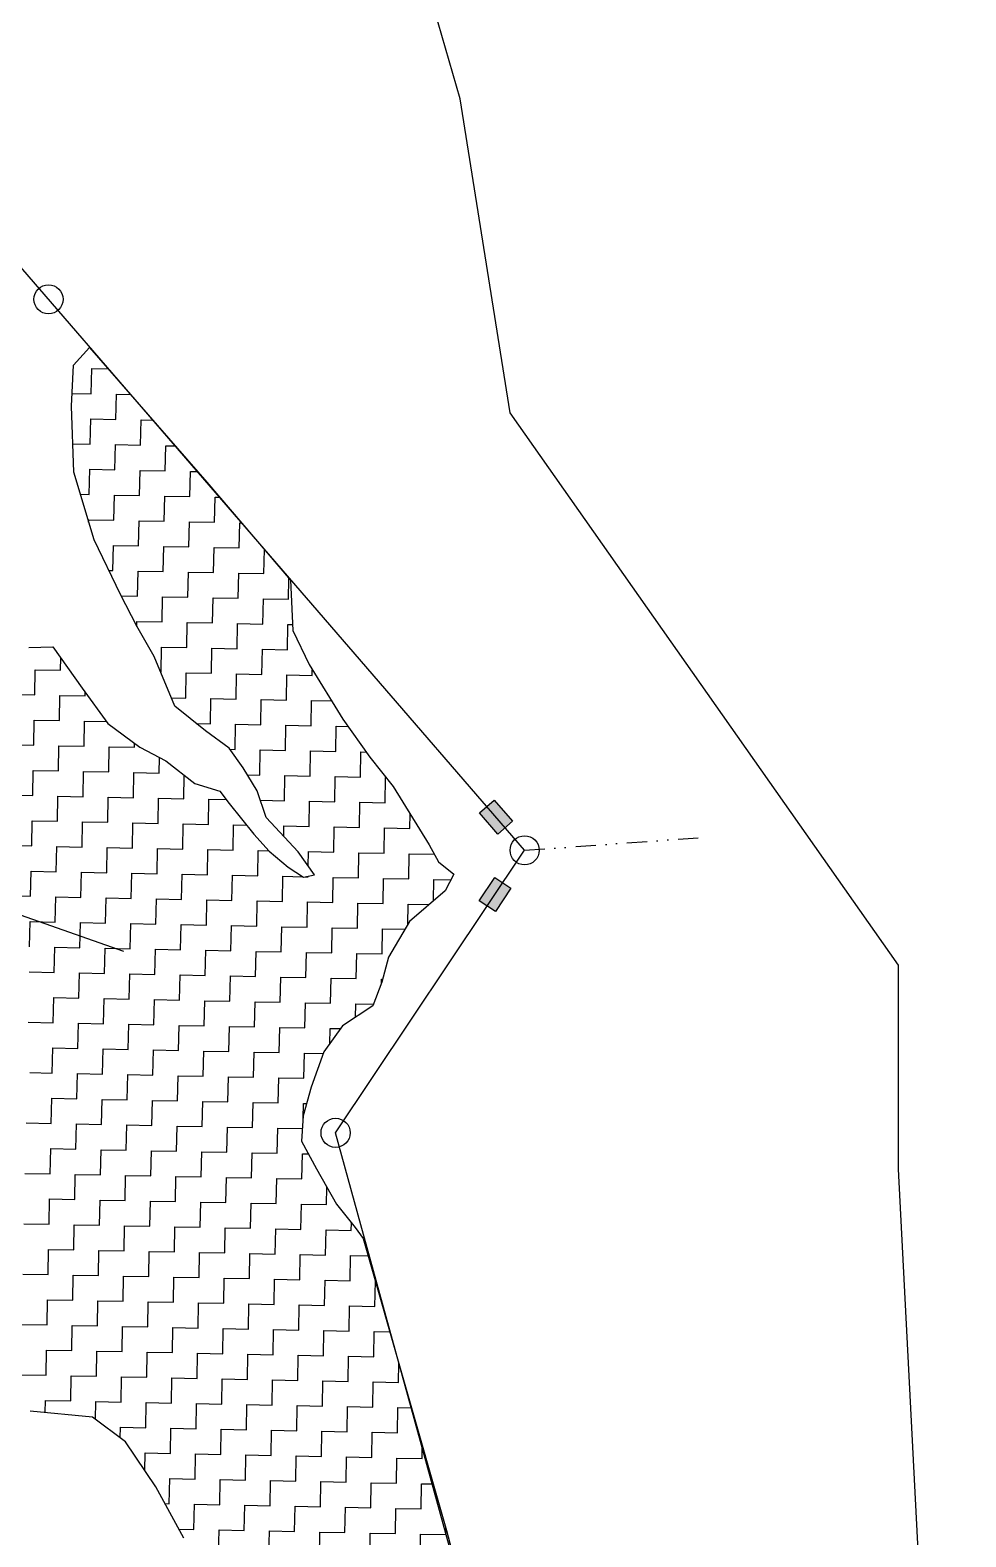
# Model space of a CAD drawing. Header units: metres. Extents: x 276691 to 279396, y 2061581 to 2064323.
# Drawn here: x 279164.4 to 279396, y 2063577.7 to 2063950.5 of the extents above; entities that cross this region are included whole.
import ezdxf

# ---------------------------------------------------------------- set-up
doc = ezdxf.new("R2010")
doc.units = ezdxf.units.M
doc.linetypes.add('DIVIDE', pattern=[1.25, 0.5, -0.25, 0, -0.25, 0, -0.25])
for name, color, linetype in [('POLY_HATCH', 12, 'Continuous'), ('V_BOUND_LINE', 7, 'Continuous'), ('V_DIVIDE_LINE', 7, 'DIVIDE'), ('VILLAGE BOUNDRY', 1, 'Continuous')]:
    doc.layers.add(name, color=color, linetype=linetype)

msp = doc.modelspace()

# ---------------------------------------------------------------- hatches: boundary and pattern name
for points in [[(279280.12, 2063751.6), (279283.75, 2063754.74), (279279.21, 2063759.99), (279275.58, 2063756.85)], [(279283.39, 2063738.19), (279279.4, 2063740.86), (279275.54, 2063735.1), (279279.53, 2063732.43)]]:
    msp.add_hatch(color=256).paths.add_polyline_path(points)

# ---------------------------------------------------------------- linework, layer by layer
msp.add_lwpolyline([(279073.37, 2063762.67), (279187.5, 2063722.65)])
for points in [[(279279.21, 2063759.99), (279283.75, 2063754.74), (279280.12, 2063751.6), (279275.58, 2063756.85)], [(279275.54, 2063735.1), (279279.4, 2063740.86), (279283.39, 2063738.19), (279279.53, 2063732.43)]]:
    msp.add_lwpolyline(points, close=True)
for centre in [(279168.93, 2063883.9), (279286.78, 2063747.57), (279239.99, 2063677.67)]:
    msp.add_circle(centre, 3.61)
at = {"layer": 'POLY_HATCH'}
for p, q in [((279175.13, 2063867.58), (279179.08, 2063871.96)), ((279179.08, 2063871.96), (279208.16, 2063838.65)), ((279174.62, 2063857.48), (279175.13, 2063867.58)), ((279175.18, 2063841.11), (279174.62, 2063857.48)), ((279180.2, 2063824.36), (279175.18, 2063841.11)), ((279208.16, 2063838.65), (279228.79, 2063814.44)), ((279186.76, 2063810.84), (279180.2, 2063824.36)), ((279228.79, 2063814.44), (279229.43, 2063801.94)), ((279190.77, 2063803.03), (279186.76, 2063810.84)), ((279195.08, 2063795.5), (279190.77, 2063803.03)), ((279229.43, 2063801.94), (279233.42, 2063793.53)), ((279164.05, 2063797.75), (279170.01, 2063797.92)), ((279170.01, 2063797.92), (279177.24, 2063787.67)), ((279200.18, 2063783.21), (279195.08, 2063795.5)), ((279233.42, 2063793.53), (279241.77, 2063779.98)), ((279177.24, 2063787.67), (279183.6, 2063778.91)), ((279207.79, 2063777.1), (279200.18, 2063783.21)), ((279241.77, 2063779.98), (279248.43, 2063770.62)), ((279183.6, 2063778.91), (279191.52, 2063773.1)), ((279213.66, 2063772.82), (279207.79, 2063777.1)), ((279191.52, 2063773.1), (279198, 2063769.7)), ((279217.13, 2063767.99), (279213.66, 2063772.82)), ((279198, 2063769.7), (279205.15, 2063764.07)), ((279248.43, 2063770.62), (279254.23, 2063763.37)), ((279220.58, 2063762.27), (279217.13, 2063767.99)), ((279205.15, 2063764.07), (279211.36, 2063762.16)), ((279211.36, 2063762.16), (279213.68, 2063759.14)), ((279222.83, 2063755.68), (279220.58, 2063762.27)), ((279254.23, 2063763.37), (279263.16, 2063748.91)), ((279213.68, 2063759.14), (279219.77, 2063751.58)), ((279230.69, 2063747.2), (279222.83, 2063755.68)), ((279219.77, 2063751.58), (279223.55, 2063747.34)), ((279223.55, 2063747.34), (279228.23, 2063743.38)), ((279234.74, 2063741.46), (279230.69, 2063747.2)), ((279263.16, 2063748.91), (279265.45, 2063744.7)), ((279228.23, 2063743.38), (279232.05, 2063740.92)), ((279265.45, 2063744.7), (279269.26, 2063741.65)), ((279232.05, 2063740.92), (279234.74, 2063741.46)), ((279269.26, 2063741.65), (279267.09, 2063737.53)), ((279267.09, 2063737.53), (279258.31, 2063729.98)), ((279258.31, 2063729.98), (279253.07, 2063721.16)), ((279253.07, 2063721.16), (279251.46, 2063714.95)), ((279251.46, 2063714.95), (279249.25, 2063709.05)), ((279249.25, 2063709.05), (279241.71, 2063704.15)), ((279241.71, 2063704.15), (279237.12, 2063697.7)), ((279237.12, 2063697.7), (279233.93, 2063688.97)), ((279233.93, 2063688.97), (279232, 2063681.87)), ((279232, 2063681.87), (279231.57, 2063675.64)), ((279231.57, 2063675.64), (279235.3, 2063668.72)), ((279235.3, 2063668.72), (279240.18, 2063660)), ((279240.18, 2063660), (279244.82, 2063654.25)), ((279244.82, 2063654.25), (279246.85, 2063651.54)), ((279246.85, 2063651.54), (279267.44, 2063579.27)), ((279179.82, 2063607.31), (279164.38, 2063608.81)), ((279188.03, 2063601.19), (279179.82, 2063607.31)), ((279195.53, 2063590.04), (279188.03, 2063601.19)), ((279202.42, 2063577.41), (279195.53, 2063590.04)), ((279267.44, 2063579.27), (279288.72, 2063499.74))]:
    msp.add_line(p, q, dxfattribs=at)
at = {"layer": 'POLY_HATCH', "linetype": 'Continuous'}
for p, q in [((279179.52, 2063860.53), (279179.64, 2063866.76)), ((279179.64, 2063866.76), (279183.7, 2063866.67)), ((279174.78, 2063860.62), (279179.52, 2063860.53)), ((279185.62, 2063854.17), (279185.75, 2063860.4)), ((279185.75, 2063860.4), (279189.24, 2063860.33)), ((279179.26, 2063848.07), (279179.39, 2063854.3)), ((279179.39, 2063854.3), (279185.62, 2063854.17)), ((279191.72, 2063847.81), (279191.85, 2063854.04)), ((279191.85, 2063854.04), (279194.78, 2063853.98)), ((279174.94, 2063848.15), (279179.26, 2063848.07)), ((279185.37, 2063841.71), (279185.49, 2063847.94)), ((279185.49, 2063847.94), (279191.72, 2063847.81)), ((279197.83, 2063841.45), (279197.95, 2063847.68)), ((279197.95, 2063847.68), (279200.32, 2063847.64)), ((279179.01, 2063835.61), (279179.14, 2063841.84)), ((279179.14, 2063841.84), (279185.37, 2063841.71)), ((279191.47, 2063835.35), (279191.6, 2063841.58)), ((279191.6, 2063841.58), (279197.83, 2063841.45)), ((279203.93, 2063835.1), (279204.06, 2063841.33)), ((279204.06, 2063841.33), (279205.86, 2063841.29)), ((279176.82, 2063835.65), (279179.01, 2063835.61)), ((279185.11, 2063829.25), (279185.24, 2063835.48)), ((279185.24, 2063835.48), (279191.47, 2063835.35)), ((279197.57, 2063828.99), (279197.7, 2063835.22)), ((279197.7, 2063835.22), (279203.93, 2063835.1)), ((279210.03, 2063828.74), (279210.16, 2063834.97)), ((279210.16, 2063834.97), (279211.32, 2063834.95)), ((279178.87, 2063828.79), (279178.88, 2063829.37)), ((279178.88, 2063829.37), (279185.11, 2063829.25)), ((279191.21, 2063822.89), (279191.34, 2063829.12)), ((279191.34, 2063829.12), (279197.57, 2063828.99)), ((279203.67, 2063822.64), (279203.8, 2063828.87)), ((279203.8, 2063828.87), (279210.03, 2063828.74)), ((279216.14, 2063822.38), (279216.26, 2063828.61)), ((279216.26, 2063828.61), (279216.72, 2063828.6)), ((279184.86, 2063816.79), (279184.98, 2063823.02)), ((279184.98, 2063823.02), (279191.21, 2063822.89)), ((279197.32, 2063816.53), (279197.44, 2063822.76)), ((279197.44, 2063822.76), (279203.67, 2063822.64)), ((279209.78, 2063816.28), (279209.91, 2063822.51)), ((279209.91, 2063822.51), (279216.14, 2063822.38)), ((279222.24, 2063816.02), (279222.36, 2063821.99)), ((279183.86, 2063816.81), (279184.86, 2063816.79)), ((279190.96, 2063810.43), (279191.09, 2063816.66)), ((279191.09, 2063816.66), (279197.32, 2063816.53)), ((279203.42, 2063810.18), (279203.55, 2063816.41)), ((279203.55, 2063816.41), (279209.78, 2063816.28)), ((279215.88, 2063809.92), (279216.01, 2063816.15)), ((279216.01, 2063816.15), (279222.24, 2063816.02)), ((279228.34, 2063809.67), (279228.45, 2063814.84)), ((279186.93, 2063810.51), (279190.96, 2063810.43)), ((279197.06, 2063804.07), (279197.19, 2063810.3)), ((279197.19, 2063810.3), (279203.42, 2063810.18)), ((279209.52, 2063803.82), (279209.65, 2063810.05)), ((279209.65, 2063810.05), (279215.88, 2063809.92)), ((279221.98, 2063803.56), (279222.11, 2063809.79)), ((279222.11, 2063809.79), (279228.34, 2063809.67)), ((279190.81, 2063802.96), (279190.83, 2063804.2)), ((279190.83, 2063804.2), (279197.06, 2063804.07)), ((279203.17, 2063797.71), (279203.29, 2063803.95)), ((279203.29, 2063803.95), (279209.52, 2063803.82)), ((279215.63, 2063797.46), (279215.75, 2063803.69)), ((279215.75, 2063803.69), (279221.98, 2063803.56)), ((279228.09, 2063797.21), (279228.21, 2063803.44)), ((279228.21, 2063803.44), (279229.35, 2063803.41)), ((279171.89, 2063792.12), (279171.95, 2063795.17)), ((279196.81, 2063791.61), (279196.94, 2063797.84)), ((279196.94, 2063797.84), (279203.17, 2063797.71)), ((279209.27, 2063791.36), (279209.4, 2063797.59)), ((279209.4, 2063797.59), (279215.63, 2063797.46)), ((279221.73, 2063791.1), (279221.86, 2063797.33)), ((279221.86, 2063797.33), (279228.09, 2063797.21)), ((279165.53, 2063786.02), (279165.66, 2063792.25)), ((279165.66, 2063792.25), (279171.89, 2063792.12)), ((279196.69, 2063791.61), (279196.81, 2063791.61)), ((279202.91, 2063785.25), (279203.04, 2063791.48)), ((279203.04, 2063791.48), (279209.27, 2063791.36)), ((279215.37, 2063785), (279215.5, 2063791.23)), ((279215.5, 2063791.23), (279221.73, 2063791.1)), ((279227.83, 2063784.75), (279227.96, 2063790.98)), ((279227.96, 2063790.98), (279234.19, 2063790.85)), ((279234.19, 2063790.85), (279234.22, 2063792.24)), ((279159.3, 2063786.15), (279165.53, 2063786.02)), ((279171.63, 2063779.66), (279171.76, 2063785.89)), ((279171.76, 2063785.89), (279177.99, 2063785.76)), ((279177.99, 2063785.76), (279178.01, 2063786.61)), ((279199.3, 2063785.33), (279202.91, 2063785.25)), ((279209.01, 2063778.9), (279209.14, 2063785.13)), ((279209.14, 2063785.13), (279215.37, 2063785)), ((279221.47, 2063778.64), (279221.6, 2063784.87)), ((279221.6, 2063784.87), (279227.83, 2063784.75)), ((279233.93, 2063778.39), (279234.06, 2063784.62)), ((279234.06, 2063784.62), (279238.98, 2063784.52)), ((279165.28, 2063773.56), (279165.4, 2063779.79)), ((279165.4, 2063779.79), (279171.63, 2063779.66)), ((279177.74, 2063773.3), (279177.86, 2063779.53)), ((279177.86, 2063779.53), (279183.23, 2063779.42)), ((279205.47, 2063778.97), (279209.01, 2063778.9)), ((279215.12, 2063772.54), (279215.24, 2063778.77)), ((279215.24, 2063778.77), (279221.47, 2063778.64)), ((279227.58, 2063772.28), (279227.7, 2063778.52)), ((279227.7, 2063778.52), (279233.93, 2063778.39)), ((279240.04, 2063772.03), (279240.17, 2063778.26)), ((279240.17, 2063778.26), (279243.04, 2063778.2)), ((279159.05, 2063773.68), (279165.28, 2063773.56)), ((279171.38, 2063767.2), (279171.51, 2063773.43)), ((279171.51, 2063773.43), (279177.74, 2063773.3)), ((279183.84, 2063766.95), (279183.97, 2063773.18)), ((279183.97, 2063773.18), (279190.2, 2063773.05)), ((279190.2, 2063773.05), (279190.22, 2063774.06)), ((279213.84, 2063772.57), (279215.12, 2063772.54)), ((279221.22, 2063766.18), (279221.35, 2063772.41)), ((279221.35, 2063772.41), (279227.58, 2063772.28)), ((279233.68, 2063765.93), (279233.81, 2063772.16)), ((279233.81, 2063772.16), (279240.04, 2063772.03)), ((279246.14, 2063765.67), (279246.27, 2063771.9)), ((279246.27, 2063771.9), (279247.53, 2063771.88)), ((279196.3, 2063766.69), (279196.38, 2063770.55)), ((279165.02, 2063761.1), (279165.15, 2063767.33)), ((279165.15, 2063767.33), (279171.38, 2063767.2)), ((279177.48, 2063760.84), (279177.61, 2063767.07)), ((279177.61, 2063767.07), (279183.84, 2063766.95)), ((279189.94, 2063760.59), (279190.07, 2063766.82)), ((279190.07, 2063766.82), (279196.3, 2063766.69)), ((279202.4, 2063760.33), (279202.52, 2063766.14)), ((279218.19, 2063766.24), (279221.22, 2063766.18)), ((279227.32, 2063759.82), (279227.45, 2063766.05)), ((279227.45, 2063766.05), (279233.68, 2063765.93)), ((279239.78, 2063759.57), (279239.91, 2063765.8)), ((279239.91, 2063765.8), (279246.14, 2063765.67)), ((279252.24, 2063759.32), (279252.37, 2063765.55)), ((279252.37, 2063765.55), (279252.49, 2063765.54)), ((279158.79, 2063761.22), (279165.02, 2063761.1)), ((279171.12, 2063754.74), (279171.25, 2063760.97)), ((279171.25, 2063760.97), (279177.48, 2063760.84)), ((279183.58, 2063754.49), (279183.71, 2063760.72)), ((279183.71, 2063760.72), (279189.94, 2063760.59)), ((279196.04, 2063754.23), (279196.17, 2063760.46)), ((279196.17, 2063760.46), (279202.4, 2063760.33)), ((279208.51, 2063753.98), (279208.63, 2063760.21)), ((279208.63, 2063760.21), (279212.93, 2063760.12)), ((279221.38, 2063759.95), (279227.32, 2063759.82)), ((279233.43, 2063753.47), (279233.55, 2063759.7)), ((279233.55, 2063759.7), (279239.78, 2063759.57)), ((279245.89, 2063753.21), (279246.01, 2063759.44)), ((279246.01, 2063759.44), (279252.24, 2063759.32)), ((279164.77, 2063748.64), (279164.89, 2063754.87)), ((279164.89, 2063754.87), (279171.12, 2063754.74)), ((279177.23, 2063748.38), (279177.35, 2063754.61)), ((279177.35, 2063754.61), (279183.58, 2063754.49)), ((279189.69, 2063748.13), (279189.81, 2063754.36)), ((279189.81, 2063754.36), (279196.04, 2063754.23)), ((279202.15, 2063747.87), (279202.27, 2063754.1)), ((279202.27, 2063754.1), (279208.51, 2063753.98)), ((279214.61, 2063747.62), (279214.74, 2063753.85)), ((279214.74, 2063753.85), (279218, 2063753.78)), ((279227.14, 2063751.03), (279227.2, 2063753.59)), ((279227.2, 2063753.59), (279233.43, 2063753.47)), ((279239.53, 2063747.11), (279239.66, 2063753.34)), ((279239.66, 2063753.34), (279245.89, 2063753.21)), ((279258.35, 2063752.96), (279258.42, 2063756.58)), ((279251.99, 2063746.86), (279252.12, 2063753.09)), ((279252.12, 2063753.09), (279258.35, 2063752.96)), ((279158.54, 2063748.76), (279164.77, 2063748.64)), ((279170.87, 2063742.28), (279171, 2063748.51)), ((279171, 2063748.51), (279177.23, 2063748.38)), ((279183.33, 2063742.02), (279183.46, 2063748.25)), ((279183.46, 2063748.25), (279189.69, 2063748.13)), ((279195.79, 2063741.77), (279195.92, 2063748)), ((279195.92, 2063748), (279202.15, 2063747.87)), ((279208.25, 2063741.52), (279208.38, 2063747.75)), ((279208.38, 2063747.75), (279214.61, 2063747.62)), ((279220.71, 2063741.26), (279220.84, 2063747.49)), ((279220.84, 2063747.49), (279223.47, 2063747.44)), ((279233.22, 2063743.61), (279233.3, 2063747.24)), ((279233.3, 2063747.24), (279239.53, 2063747.11)), ((279245.63, 2063740.75), (279245.76, 2063746.98)), ((279245.76, 2063746.98), (279251.99, 2063746.86)), ((279258.09, 2063740.5), (279258.22, 2063746.73)), ((279258.22, 2063746.73), (279264.42, 2063746.6)), ((279164.51, 2063736.18), (279164.64, 2063742.41)), ((279164.64, 2063742.41), (279170.87, 2063742.28)), ((279176.97, 2063735.92), (279177.1, 2063742.15)), ((279177.1, 2063742.15), (279183.33, 2063742.02)), ((279189.43, 2063735.67), (279189.56, 2063741.9)), ((279189.56, 2063741.9), (279195.79, 2063741.77)), ((279201.89, 2063735.41), (279202.02, 2063741.64)), ((279202.02, 2063741.64), (279208.25, 2063741.52)), ((279214.35, 2063735.16), (279214.48, 2063741.39)), ((279214.48, 2063741.39), (279220.71, 2063741.26)), ((279226.81, 2063734.9), (279226.94, 2063741.13)), ((279226.94, 2063741.13), (279231.88, 2063741.03)), ((279232.53, 2063741.02), (279233.17, 2063741.01)), ((279233.17, 2063741.01), (279233.17, 2063741.15)), ((279239.27, 2063734.65), (279239.4, 2063740.88)), ((279239.4, 2063740.88), (279245.63, 2063740.75)), ((279251.73, 2063734.39), (279251.86, 2063740.62)), ((279251.86, 2063740.62), (279258.09, 2063740.5)), ((279264.21, 2063735.06), (279264.32, 2063740.37)), ((279264.32, 2063740.37), (279268.54, 2063740.28)), ((279158.28, 2063736.3), (279164.51, 2063736.18)), ((279170.61, 2063729.82), (279170.74, 2063736.05)), ((279170.74, 2063736.05), (279176.97, 2063735.92)), ((279183.08, 2063729.56), (279183.2, 2063735.79)), ((279183.2, 2063735.79), (279189.43, 2063735.67)), ((279195.54, 2063729.31), (279195.66, 2063735.54)), ((279195.66, 2063735.54), (279201.89, 2063735.41)), ((279208, 2063729.06), (279208.12, 2063735.29)), ((279208.12, 2063735.29), (279214.35, 2063735.16)), ((279220.46, 2063728.8), (279220.58, 2063735.03)), ((279220.58, 2063735.03), (279226.81, 2063734.9)), ((279232.92, 2063728.55), (279233.04, 2063734.78)), ((279233.04, 2063734.78), (279239.27, 2063734.65)), ((279245.38, 2063728.29), (279245.5, 2063734.52)), ((279245.5, 2063734.52), (279251.73, 2063734.39)), ((279257.86, 2063729.23), (279257.96, 2063734.27)), ((279257.96, 2063734.27), (279263.17, 2063734.16)), ((279164.26, 2063723.72), (279164.38, 2063729.95)), ((279164.38, 2063729.95), (279170.61, 2063729.82)), ((279176.72, 2063723.46), (279176.84, 2063729.69)), ((279176.84, 2063729.69), (279183.08, 2063729.56)), ((279189.18, 2063723.21), (279189.31, 2063729.44)), ((279189.31, 2063729.44), (279195.54, 2063729.31)), ((279201.64, 2063722.95), (279201.77, 2063729.18)), ((279201.77, 2063729.18), (279208, 2063729.06)), ((279214.1, 2063722.7), (279214.23, 2063728.93)), ((279214.23, 2063728.93), (279220.46, 2063728.8)), ((279226.56, 2063722.44), (279226.69, 2063728.67)), ((279226.69, 2063728.67), (279232.92, 2063728.55)), ((279239.02, 2063722.19), (279239.15, 2063728.42)), ((279239.15, 2063728.42), (279245.38, 2063728.29)), ((279251.48, 2063721.93), (279251.61, 2063728.16)), ((279251.61, 2063728.16), (279257.16, 2063728.05)), ((279170.36, 2063717.36), (279170.49, 2063723.59)), ((279170.49, 2063723.59), (279176.72, 2063723.46)), ((279182.82, 2063717.1), (279182.95, 2063723.33)), ((279182.95, 2063723.33), (279189.18, 2063723.21)), ((279195.28, 2063716.85), (279195.41, 2063723.08)), ((279195.41, 2063723.08), (279201.64, 2063722.95)), ((279207.74, 2063716.59), (279207.87, 2063722.83)), ((279207.87, 2063722.83), (279214.1, 2063722.7)), ((279220.2, 2063716.34), (279220.33, 2063722.57)), ((279220.33, 2063722.57), (279226.56, 2063722.44)), ((279232.66, 2063716.09), (279232.79, 2063722.32)), ((279232.79, 2063722.32), (279239.02, 2063722.19)), ((279245.12, 2063715.83), (279245.25, 2063722.06)), ((279245.25, 2063722.06), (279251.48, 2063721.93)), ((279164.13, 2063717.49), (279170.36, 2063717.36)), ((279176.46, 2063711), (279176.59, 2063717.23)), ((279176.59, 2063717.23), (279182.82, 2063717.1)), ((279188.92, 2063710.75), (279189.05, 2063716.98)), ((279189.05, 2063716.98), (279195.28, 2063716.85)), ((279201.38, 2063710.49), (279201.51, 2063716.72)), ((279201.51, 2063716.72), (279207.74, 2063716.59)), ((279213.84, 2063710.24), (279213.97, 2063716.47)), ((279213.97, 2063716.47), (279220.2, 2063716.34)), ((279226.3, 2063709.98), (279226.43, 2063716.21)), ((279226.43, 2063716.21), (279232.66, 2063716.09)), ((279238.77, 2063709.73), (279238.89, 2063715.96)), ((279238.89, 2063715.96), (279245.12, 2063715.83)), ((279251.33, 2063714.62), (279251.35, 2063715.7)), ((279251.35, 2063715.7), (279251.65, 2063715.7)), ((279170.11, 2063704.9), (279170.23, 2063711.13)), ((279170.23, 2063711.13), (279176.46, 2063711)), ((279182.57, 2063704.64), (279182.69, 2063710.87)), ((279182.69, 2063710.87), (279188.92, 2063710.75)), ((279195.03, 2063704.39), (279195.15, 2063710.62)), ((279195.15, 2063710.62), (279201.38, 2063710.49)), ((279207.49, 2063704.13), (279207.61, 2063710.36)), ((279207.61, 2063710.36), (279213.84, 2063710.24)), ((279219.95, 2063703.88), (279220.07, 2063710.11)), ((279220.07, 2063710.11), (279226.3, 2063709.98)), ((279232.41, 2063703.63), (279232.54, 2063709.86)), ((279232.54, 2063709.86), (279238.77, 2063709.73)), ((279244.93, 2063706.24), (279245, 2063709.6)), ((279245, 2063709.6), (279249.42, 2063709.51)), ((279163.88, 2063705.03), (279170.11, 2063704.9)), ((279176.21, 2063698.54), (279176.34, 2063704.77)), ((279176.34, 2063704.77), (279182.57, 2063704.64)), ((279188.67, 2063698.29), (279188.8, 2063704.52)), ((279188.8, 2063704.52), (279195.03, 2063704.39)), ((279201.13, 2063698.03), (279201.26, 2063704.26)), ((279201.26, 2063704.26), (279207.49, 2063704.13)), ((279213.59, 2063697.78), (279213.72, 2063704.01)), ((279213.72, 2063704.01), (279219.95, 2063703.88)), ((279226.05, 2063697.52), (279226.18, 2063703.75)), ((279226.18, 2063703.75), (279232.41, 2063703.63)), ((279238.56, 2063699.72), (279238.64, 2063703.5)), ((279238.64, 2063703.5), (279241.21, 2063703.45)), ((279169.85, 2063692.44), (279169.98, 2063698.67)), ((279169.98, 2063698.67), (279176.21, 2063698.54)), ((279182.31, 2063692.18), (279182.44, 2063698.41)), ((279182.44, 2063698.41), (279188.67, 2063698.29)), ((279194.77, 2063691.93), (279194.9, 2063698.16)), ((279194.9, 2063698.16), (279201.13, 2063698.03)), ((279207.23, 2063691.67), (279207.36, 2063697.9)), ((279207.36, 2063697.9), (279213.59, 2063697.78)), ((279219.69, 2063691.42), (279219.82, 2063697.65)), ((279219.82, 2063697.65), (279226.05, 2063697.52)), ((279232.15, 2063691.17), (279232.28, 2063697.4)), ((279232.28, 2063697.4), (279236.97, 2063697.3)), ((279164.28, 2063692.55), (279169.85, 2063692.44)), ((279175.95, 2063686.08), (279176.08, 2063692.31)), ((279176.08, 2063692.31), (279182.31, 2063692.18)), ((279188.41, 2063685.83), (279188.54, 2063692.06)), ((279188.54, 2063692.06), (279194.77, 2063691.93)), ((279200.87, 2063685.57), (279201, 2063691.8)), ((279201, 2063691.8), (279207.23, 2063691.67)), ((279213.34, 2063685.32), (279213.46, 2063691.55)), ((279213.46, 2063691.55), (279219.69, 2063691.42)), ((279225.8, 2063685.06), (279225.92, 2063691.29)), ((279225.92, 2063691.29), (279232.15, 2063691.17)), ((279169.6, 2063679.98), (279169.72, 2063686.21)), ((279169.72, 2063686.21), (279175.95, 2063686.08)), ((279182.06, 2063679.72), (279182.18, 2063685.95)), ((279182.18, 2063685.95), (279188.41, 2063685.83)), ((279194.52, 2063679.47), (279194.64, 2063685.7)), ((279194.64, 2063685.7), (279200.87, 2063685.57)), ((279206.98, 2063679.21), (279207.11, 2063685.44)), ((279207.11, 2063685.44), (279213.34, 2063685.32)), ((279219.44, 2063678.96), (279219.57, 2063685.19)), ((279219.57, 2063685.19), (279225.8, 2063685.06)), ((279231.95, 2063681.17), (279232.03, 2063684.93)), ((279232.03, 2063684.93), (279232.83, 2063684.92)), ((279163.37, 2063680.1), (279169.6, 2063679.98)), ((279175.7, 2063673.62), (279175.83, 2063679.85)), ((279175.83, 2063679.85), (279182.06, 2063679.72)), ((279188.16, 2063673.37), (279188.29, 2063679.6)), ((279188.29, 2063679.6), (279194.52, 2063679.47)), ((279200.62, 2063673.11), (279200.75, 2063679.34)), ((279200.75, 2063679.34), (279206.98, 2063679.21)), ((279213.08, 2063672.86), (279213.21, 2063679.09)), ((279213.21, 2063679.09), (279219.44, 2063678.96)), ((279225.54, 2063672.6), (279225.67, 2063678.83)), ((279225.67, 2063678.83), (279231.78, 2063678.71)), ((279169.34, 2063667.52), (279169.47, 2063673.75)), ((279169.47, 2063673.75), (279175.7, 2063673.62)), ((279181.8, 2063667.26), (279181.93, 2063673.49)), ((279181.93, 2063673.49), (279188.16, 2063673.37)), ((279194.26, 2063667.01), (279194.39, 2063673.24)), ((279194.39, 2063673.24), (279200.62, 2063673.11)), ((279206.72, 2063666.75), (279206.85, 2063672.98)), ((279206.85, 2063672.98), (279213.08, 2063672.86)), ((279219.18, 2063666.5), (279219.31, 2063672.73)), ((279219.31, 2063672.73), (279225.54, 2063672.6)), ((279231.64, 2063666.24), (279231.77, 2063672.47)), ((279231.77, 2063672.47), (279233.29, 2063672.44)), ((279163.11, 2063667.64), (279169.34, 2063667.52)), ((279175.45, 2063661.16), (279175.57, 2063667.39)), ((279175.57, 2063667.39), (279181.8, 2063667.26)), ((279187.91, 2063660.9), (279188.03, 2063667.14)), ((279188.03, 2063667.14), (279194.26, 2063667.01)), ((279200.37, 2063660.65), (279200.49, 2063666.88)), ((279200.49, 2063666.88), (279206.72, 2063666.75)), ((279212.83, 2063660.4), (279212.95, 2063666.63)), ((279212.95, 2063666.63), (279219.18, 2063666.5)), ((279225.29, 2063660.14), (279225.41, 2063666.37)), ((279225.41, 2063666.37), (279231.64, 2063666.24)), ((279237.75, 2063659.89), (279237.83, 2063664.19)), ((279169.09, 2063655.06), (279169.21, 2063661.29)), ((279169.21, 2063661.29), (279175.45, 2063661.16)), ((279181.55, 2063654.8), (279181.68, 2063661.03)), ((279181.68, 2063661.03), (279187.91, 2063660.9)), ((279194.01, 2063654.55), (279194.14, 2063660.78)), ((279194.14, 2063660.78), (279200.37, 2063660.65)), ((279206.47, 2063654.29), (279206.6, 2063660.52)), ((279206.6, 2063660.52), (279212.83, 2063660.4)), ((279218.93, 2063654.04), (279219.06, 2063660.27)), ((279219.06, 2063660.27), (279225.29, 2063660.14)), ((279231.39, 2063653.78), (279231.52, 2063660.01)), ((279231.52, 2063660.01), (279237.75, 2063659.89)), ((279162.86, 2063655.18), (279169.09, 2063655.06)), ((279175.19, 2063648.7), (279175.32, 2063654.93)), ((279175.32, 2063654.93), (279181.55, 2063654.8)), ((279187.65, 2063648.44), (279187.78, 2063654.67)), ((279187.78, 2063654.67), (279194.01, 2063654.55)), ((279200.11, 2063648.19), (279200.24, 2063654.42)), ((279200.24, 2063654.42), (279206.47, 2063654.29)), ((279212.57, 2063647.94), (279212.7, 2063654.17)), ((279212.7, 2063654.17), (279218.93, 2063654.04)), ((279225.03, 2063647.68), (279225.16, 2063653.91)), ((279225.16, 2063653.91), (279231.39, 2063653.78)), ((279237.49, 2063647.43), (279237.62, 2063653.66)), ((279237.62, 2063653.66), (279243.85, 2063653.53)), ((279243.85, 2063653.53), (279243.89, 2063655.41)), ((279168.83, 2063642.6), (279168.96, 2063648.83)), ((279168.96, 2063648.83), (279175.19, 2063648.7)), ((279181.29, 2063642.34), (279181.42, 2063648.57)), ((279181.42, 2063648.57), (279187.65, 2063648.44)), ((279193.75, 2063642.09), (279193.88, 2063648.32)), ((279193.88, 2063648.32), (279200.11, 2063648.19)), ((279206.21, 2063641.83), (279206.34, 2063648.06)), ((279206.34, 2063648.06), (279212.57, 2063647.94)), ((279218.67, 2063641.58), (279218.8, 2063647.81)), ((279218.8, 2063647.81), (279225.03, 2063647.68)), ((279231.14, 2063641.32), (279231.26, 2063647.55)), ((279231.26, 2063647.55), (279237.49, 2063647.43)), ((279243.6, 2063641.07), (279243.72, 2063647.3)), ((279243.72, 2063647.3), (279248.08, 2063647.21)), ((279162.6, 2063642.72), (279168.83, 2063642.6)), ((279174.94, 2063636.24), (279175.06, 2063642.47)), ((279175.06, 2063642.47), (279181.29, 2063642.34)), ((279187.4, 2063635.98), (279187.52, 2063642.21)), ((279187.52, 2063642.21), (279193.75, 2063642.09)), ((279199.86, 2063635.73), (279199.98, 2063641.96)), ((279199.98, 2063641.96), (279206.21, 2063641.83)), ((279212.32, 2063635.48), (279212.44, 2063641.71)), ((279212.44, 2063641.71), (279218.67, 2063641.58)), ((279224.78, 2063635.22), (279224.9, 2063641.45)), ((279224.9, 2063641.45), (279231.14, 2063641.32)), ((279237.24, 2063634.97), (279237.37, 2063641.2)), ((279237.37, 2063641.2), (279243.6, 2063641.07)), ((279249.7, 2063634.71), (279249.83, 2063640.94)), ((279249.83, 2063640.94), (279249.87, 2063640.94)), ((279168.58, 2063630.14), (279168.71, 2063636.37)), ((279168.71, 2063636.37), (279174.94, 2063636.24)), ((279181.04, 2063629.88), (279181.17, 2063636.11)), ((279181.17, 2063636.11), (279187.4, 2063635.98)), ((279193.5, 2063629.63), (279193.63, 2063635.86)), ((279193.63, 2063635.86), (279199.86, 2063635.73)), ((279205.96, 2063629.37), (279206.09, 2063635.6)), ((279206.09, 2063635.6), (279212.32, 2063635.48)), ((279218.42, 2063629.12), (279218.55, 2063635.35)), ((279218.55, 2063635.35), (279224.78, 2063635.22)), ((279230.88, 2063628.86), (279231.01, 2063635.09)), ((279231.01, 2063635.09), (279237.24, 2063634.97)), ((279243.34, 2063628.61), (279243.47, 2063634.84)), ((279243.47, 2063634.84), (279249.7, 2063634.71)), ((279162.35, 2063630.26), (279168.58, 2063630.14)), ((279174.68, 2063623.78), (279174.81, 2063630.01)), ((279174.81, 2063630.01), (279181.04, 2063629.88)), ((279187.14, 2063623.52), (279187.27, 2063629.75)), ((279187.27, 2063629.75), (279193.5, 2063629.63)), ((279199.6, 2063623.27), (279199.73, 2063629.5)), ((279199.73, 2063629.5), (279205.96, 2063629.37)), ((279212.06, 2063623.01), (279212.19, 2063629.24)), ((279212.19, 2063629.24), (279218.42, 2063629.12)), ((279224.52, 2063622.76), (279224.65, 2063628.99)), ((279224.65, 2063628.99), (279230.88, 2063628.86)), ((279236.98, 2063622.51), (279237.11, 2063628.74)), ((279237.11, 2063628.74), (279243.34, 2063628.61)), ((279249.44, 2063622.25), (279249.57, 2063628.48)), ((279249.57, 2063628.48), (279253.44, 2063628.4)), ((279168.32, 2063617.68), (279168.45, 2063623.91)), ((279168.45, 2063623.91), (279174.68, 2063623.78)), ((279180.78, 2063617.42), (279180.91, 2063623.65)), ((279180.91, 2063623.65), (279187.14, 2063623.52)), ((279193.24, 2063617.17), (279193.37, 2063623.4)), ((279193.37, 2063623.4), (279199.6, 2063623.27)), ((279205.71, 2063616.91), (279205.83, 2063623.14)), ((279205.83, 2063623.14), (279212.06, 2063623.01)), ((279218.17, 2063616.66), (279218.29, 2063622.89)), ((279218.29, 2063622.89), (279224.52, 2063622.76)), ((279230.63, 2063616.4), (279230.75, 2063622.63)), ((279230.75, 2063622.63), (279236.98, 2063622.51)), ((279243.09, 2063616.15), (279243.21, 2063622.38)), ((279243.21, 2063622.38), (279249.44, 2063622.25)), ((279255.55, 2063615.89), (279255.64, 2063620.67)), ((279162.09, 2063617.8), (279168.32, 2063617.68)), ((279174.43, 2063611.32), (279174.55, 2063617.55)), ((279174.55, 2063617.55), (279180.78, 2063617.42)), ((279186.89, 2063611.06), (279187.01, 2063617.29)), ((279187.01, 2063617.29), (279193.24, 2063617.17)), ((279199.35, 2063610.81), (279199.47, 2063617.04)), ((279199.47, 2063617.04), (279205.71, 2063616.91)), ((279211.81, 2063610.55), (279211.94, 2063616.78)), ((279211.94, 2063616.78), (279218.17, 2063616.66)), ((279224.27, 2063610.3), (279224.4, 2063616.53)), ((279224.4, 2063616.53), (279230.63, 2063616.4)), ((279236.73, 2063610.05), (279236.86, 2063616.28)), ((279236.86, 2063616.28), (279243.09, 2063616.15)), ((279249.19, 2063609.79), (279249.32, 2063616.02)), ((279249.32, 2063616.02), (279255.55, 2063615.89)), ((279168.14, 2063608.45), (279168.2, 2063611.45)), ((279168.2, 2063611.45), (279174.43, 2063611.32)), ((279180.57, 2063606.75), (279180.66, 2063611.19)), ((279180.66, 2063611.19), (279186.89, 2063611.06)), ((279192.99, 2063604.71), (279193.12, 2063610.94)), ((279193.12, 2063610.94), (279199.35, 2063610.81)), ((279205.45, 2063604.45), (279205.58, 2063610.68)), ((279205.58, 2063610.68), (279211.81, 2063610.55)), ((279217.91, 2063604.2), (279218.04, 2063610.43)), ((279218.04, 2063610.43), (279224.27, 2063610.3)), ((279230.37, 2063603.94), (279230.5, 2063610.17)), ((279230.5, 2063610.17), (279236.73, 2063610.05)), ((279242.83, 2063603.69), (279242.96, 2063609.92)), ((279242.96, 2063609.92), (279249.19, 2063609.79)), ((279255.29, 2063603.43), (279255.42, 2063609.66)), ((279255.42, 2063609.66), (279258.8, 2063609.59)), ((279186.71, 2063602.18), (279186.76, 2063604.83)), ((279186.76, 2063604.83), (279192.99, 2063604.71)), ((279199.09, 2063598.35), (279199.22, 2063604.58)), ((279199.22, 2063604.58), (279205.45, 2063604.45)), ((279211.55, 2063598.09), (279211.68, 2063604.32)), ((279211.68, 2063604.32), (279217.91, 2063604.2)), ((279224.01, 2063597.84), (279224.14, 2063604.07)), ((279224.14, 2063604.07), (279230.37, 2063603.94)), ((279236.47, 2063597.58), (279236.6, 2063603.81)), ((279236.6, 2063603.81), (279242.83, 2063603.69)), ((279248.93, 2063597.33), (279249.06, 2063603.56)), ((279249.06, 2063603.56), (279255.29, 2063603.43)), ((279192.77, 2063594.14), (279192.86, 2063598.48)), ((279192.86, 2063598.48), (279199.09, 2063598.35)), ((279205.2, 2063591.99), (279205.32, 2063598.22)), ((279205.32, 2063598.22), (279211.55, 2063598.09)), ((279217.66, 2063591.74), (279217.78, 2063597.97)), ((279217.78, 2063597.97), (279224.01, 2063597.84)), ((279230.12, 2063591.48), (279230.24, 2063597.71)), ((279230.24, 2063597.71), (279236.47, 2063597.58)), ((279242.58, 2063591.23), (279242.7, 2063597.46)), ((279242.7, 2063597.46), (279248.93, 2063597.33)), ((279255.04, 2063590.97), (279255.16, 2063597.2)), ((279255.16, 2063597.2), (279261.4, 2063597.08)), ((279261.4, 2063597.08), (279261.46, 2063600.25)), ((279198.84, 2063585.89), (279198.97, 2063592.12)), ((279198.97, 2063592.12), (279205.2, 2063591.99)), ((279211.3, 2063585.63), (279211.43, 2063591.86)), ((279211.43, 2063591.86), (279217.66, 2063591.74)), ((279223.76, 2063585.38), (279223.89, 2063591.61)), ((279223.89, 2063591.61), (279230.12, 2063591.48)), ((279236.22, 2063585.12), (279236.35, 2063591.35)), ((279236.35, 2063591.35), (279242.58, 2063591.23)), ((279248.68, 2063584.87), (279248.81, 2063591.1)), ((279248.81, 2063591.1), (279255.04, 2063590.97)), ((279261.14, 2063584.62), (279261.27, 2063590.85)), ((279261.27, 2063590.85), (279264.16, 2063590.79)), ((279197.78, 2063585.91), (279198.84, 2063585.89)), ((279204.94, 2063579.53), (279205.07, 2063585.76)), ((279205.07, 2063585.76), (279211.3, 2063585.63)), ((279217.4, 2063579.28), (279217.53, 2063585.51)), ((279217.53, 2063585.51), (279223.76, 2063585.38)), ((279229.86, 2063579.02), (279229.99, 2063585.25)), ((279229.99, 2063585.25), (279236.22, 2063585.12)), ((279242.32, 2063578.77), (279242.45, 2063585)), ((279242.45, 2063585), (279248.68, 2063584.87)), ((279254.78, 2063578.51), (279254.91, 2063584.74)), ((279254.91, 2063584.74), (279261.14, 2063584.62)), ((279201.22, 2063579.61), (279204.94, 2063579.53)), ((279211.04, 2063573.17), (279211.17, 2063579.4)), ((279211.17, 2063579.4), (279217.4, 2063579.28)), ((279223.5, 2063572.92), (279223.63, 2063579.15)), ((279223.63, 2063579.15), (279229.86, 2063579.02)), ((279235.97, 2063572.66), (279236.09, 2063578.89)), ((279236.09, 2063578.89), (279242.32, 2063578.77)), ((279248.43, 2063572.41), (279248.55, 2063578.64)), ((279248.55, 2063578.64), (279254.78, 2063578.51)), ((279260.89, 2063572.15), (279261.01, 2063578.39)), ((279261.01, 2063578.39), (279267.24, 2063578.26)), ((279267.24, 2063578.26), (279267.28, 2063579.84))]:
    msp.add_line(p, q, dxfattribs=at)
at = {"layer": 'V_BOUND_LINE'}
for p, q in [((279286.78, 2063747.57), (279152.16, 2063903.3)), ((279239.99, 2063677.67), (279286.78, 2063747.57)), ((279296.33, 2063472.83), (279239.99, 2063677.67))]:
    msp.add_line(p, q, dxfattribs=at)
at = {"layer": 'V_DIVIDE_LINE', "ltscale": 10}
msp.add_line((279286.78, 2063747.57), (279330.49, 2063750.74), dxfattribs=at)
at = {"layer": 'VILLAGE BOUNDRY'}
for p, q in [((279270.84, 2063933.54), (279233.71, 2064062.21)), ((279283.24, 2063855.79), (279270.84, 2063933.54)), ((279379.32, 2063719.17), (279283.24, 2063855.79)), ((279379.32, 2063668.66), (279379.32, 2063719.17)), ((279395.99, 2063343.63), (279379.32, 2063668.66))]:
    msp.add_line(p, q, dxfattribs=at)

doc.saveas('drawing.dxf')
